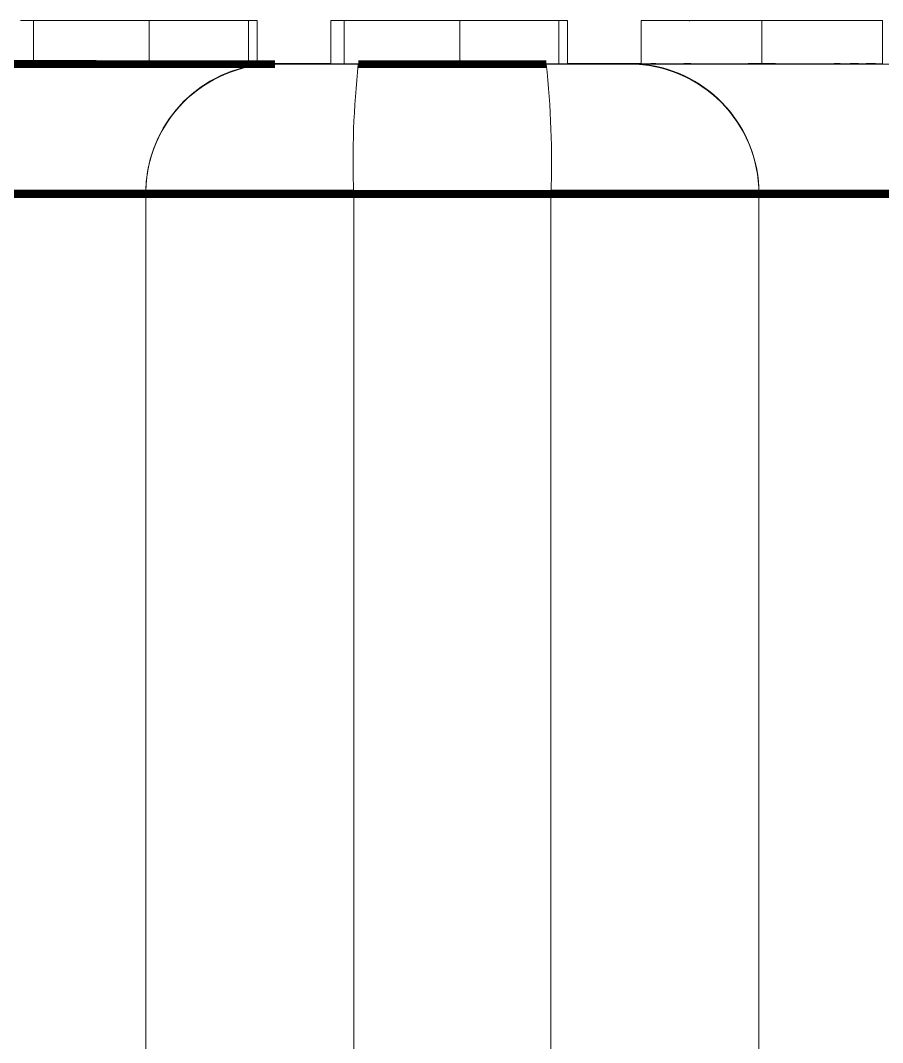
# Model space of a CAD drawing. Header units: millimetres. Extents: x -16985 to -606, y 2122 to 9380.
# Drawn here: x -12842.83 to -12822.92, y 7717.47 to 7741.07 of the extents above; entities that cross this region are included whole.
import ezdxf

# ---------------------------------------------------------------- set-up
doc = ezdxf.new("R2010")
doc.units = ezdxf.units.MM
doc.linetypes.add('K5LT_THIN', pattern=[0])

msp = doc.modelspace()

# ---------------------------------------------------------------- linework, layer by layer
at = {"color": 7, "linetype": 'K5LT_THIN', "lineweight": 18}
for p, q in [((-12838.491, 7741.069), (-12842.828, 7741.069)), ((-12837.359, 7741.069), (-12842.828, 7741.069)), ((-12842.524, 7741.069), (-12842.524, 7740.069)), ((-12842.524, 7741.069), (-12842.52, 7741.069)), ((-12842.517, 7741.069), (-12842.524, 7741.069)), ((-12842.524, 7741.069), (-12842.059, 7741.069)), ((-12842.52, 7741.069), (-12842.513, 7741.069)), ((-12842.497, 7741.069), (-12842.517, 7741.069)), ((-12842.513, 7741.069), (-12842.479, 7741.069)), ((-12842.462, 7741.069), (-12842.497, 7741.069)), ((-12842.479, 7741.069), (-12842.33, 7741.069)), ((-12842.41, 7741.069), (-12842.462, 7741.069)), ((-12842.345, 7741.069), (-12842.41, 7741.069)), ((-12842.262, 7741.069), (-12842.345, 7741.069)), ((-12842.33, 7741.069), (-12842.067, 7741.069)), ((-12842.168, 7741.069), (-12842.262, 7741.069)), ((-12842.114, 7741.069), (-12842.168, 7741.069)), ((-12842.059, 7741.069), (-12842.114, 7741.069)), ((-12842.067, 7741.069), (-12841.71, 7741.069)), ((-12841.93, 7741.069), (-12842.059, 7741.069)), ((-12842.059, 7741.069), (-12840.863, 7741.069)), ((-12841.796, 7741.069), (-12841.93, 7741.069)), ((-12841.502, 7741.069), (-12841.796, 7741.069)), ((-12841.71, 7741.069), (-12841.287, 7741.069)), ((-12841.188, 7741.069), (-12841.502, 7741.069)), ((-12841.41, 7741.069), (-12839.825, 7741.069)), ((-12839.584, 7741.069), (-12841.41, 7741.069)), ((-12841.41, 7741.069), (-12841.407, 7741.069)), ((-12841.407, 7741.069), (-12841.4, 7741.069)), ((-12841.384, 7741.069), (-12841.404, 7741.069)), ((-12841.4, 7741.069), (-12841.369, 7741.069)), ((-12841.351, 7741.069), (-12841.384, 7741.069)), ((-12841.369, 7741.069), (-12841.318, 7741.069)), ((-12841.3, 7741.069), (-12841.351, 7741.069)), ((-12841.318, 7741.069), (-12841.245, 7741.069)), ((-12841.232, 7741.069), (-12841.3, 7741.069)), ((-12841.287, 7741.069), (-12841.059, 7741.069)), ((-12841.245, 7741.069), (-12841.154, 7741.069)), ((-12841.148, 7741.069), (-12841.232, 7741.069)), ((-12841.026, 7741.069), (-12841.188, 7741.069)), ((-12841.154, 7741.069), (-12841.044, 7741.069)), ((-12841.048, 7741.069), (-12841.148, 7741.069)), ((-12841.059, 7741.069), (-12840.824, 7741.069)), ((-12840.937, 7741.069), (-12841.048, 7741.069)), ((-12841.044, 7741.069), (-12840.787, 7741.069)), ((-12840.863, 7741.069), (-12841.026, 7741.069)), ((-12840.789, 7741.069), (-12840.937, 7741.069)), ((-12840.863, 7741.069), (-12838.491, 7741.069)), ((-12840.576, 7741.069), (-12840.863, 7741.069)), ((-12840.824, 7741.069), (-12840.341, 7741.069)), ((-12840.548, 7741.069), (-12840.789, 7741.069)), ((-12840.787, 7741.069), (-12840.647, 7741.069)), ((-12840.647, 7741.069), (-12840.504, 7741.069)), ((-12840.287, 7741.069), (-12840.576, 7741.069)), ((-12840.407, 7741.069), (-12840.548, 7741.069)), ((-12840.504, 7741.069), (-12840.356, 7741.069)), ((-12840.118, 7741.069), (-12840.407, 7741.069)), ((-12840.356, 7741.069), (-12840.205, 7741.069)), ((-12840.341, 7741.069), (-12840.097, 7741.069)), ((-12839.696, 7741.069), (-12840.287, 7741.069)), ((-12840.205, 7741.069), (-12839.898, 7741.069)), ((-12839.972, 7741.069), (-12840.118, 7741.069)), ((-12839.898, 7741.069), (-12839.742, 7741.069)), ((-12837.562, 7741.069), (-12839.852, 7741.069)), ((-12839.852, 7741.069), (-12839.852, 7740.069)), ((-12839.825, 7741.069), (-12837.617, 7741.069)), ((-12839.742, 7741.069), (-12839.584, 7741.069)), ((-12839.396, 7741.069), (-12839.696, 7741.069)), ((-12839.531, 7741.069), (-12839.678, 7741.069)), ((-12837.359, 7741.069), (-12839.584, 7741.069)), ((-12839.584, 7741.069), (-12839.584, 7741.069)), ((-12839.584, 7741.069), (-12839.316, 7741.069)), ((-12839.557, 7741.069), (-12838.683, 7741.069)), ((-12839.241, 7741.069), (-12839.531, 7741.069)), ((-12839.095, 7741.069), (-12839.396, 7741.069)), ((-12839.316, 7741.069), (-12839.045, 7741.069)), ((-12838.954, 7741.069), (-12839.241, 7741.069)), ((-12838.793, 7741.069), (-12839.095, 7741.069)), ((-12839.045, 7741.069), (-12838.487, 7741.069)), ((-12838.672, 7741.069), (-12838.954, 7741.069)), ((-12838.491, 7741.069), (-12838.793, 7741.069)), ((-12838.683, 7741.069), (-12838.112, 7741.069)), ((-12838.396, 7741.069), (-12838.672, 7741.069)), ((-12838.487, 7741.069), (-12838.205, 7741.069)), ((-12838.128, 7741.069), (-12838.396, 7741.069)), ((-12838.205, 7741.069), (-12838.188, 7741.069)), ((-12837.868, 7741.069), (-12838.128, 7741.069)), ((-12838.112, 7741.069), (-12837.833, 7741.069)), ((-12837.742, 7741.069), (-12837.868, 7741.069)), ((-12837.833, 7741.069), (-12837.697, 7741.069)), ((-12837.617, 7741.069), (-12837.742, 7741.069)), ((-12837.562, 7741.069), (-12837.617, 7741.069)), ((-12837.562, 7740.069), (-12837.562, 7741.069)), ((-12837.562, 7741.069), (-12837.562, 7741.069)), ((-12837.359, 7740.069), (-12837.359, 7741.069)), ((-12837.359, 7741.069), (-12837.359, 7741.069)), ((-12835.659, 7741.069), (-12831.322, 7741.069)), ((-12830.191, 7741.069), (-12835.659, 7741.069)), ((-12835.659, 7740.069), (-12835.659, 7741.069)), ((-12835.355, 7741.069), (-12835.355, 7740.069)), ((-12835.355, 7741.069), (-12835.352, 7741.069)), ((-12835.348, 7741.069), (-12835.355, 7741.069)), ((-12835.355, 7741.069), (-12834.89, 7741.069)), ((-12835.352, 7741.069), (-12835.344, 7741.069)), ((-12835.328, 7741.069), (-12835.348, 7741.069)), ((-12835.344, 7741.069), (-12835.31, 7741.069)), ((-12835.293, 7741.069), (-12835.328, 7741.069)), ((-12835.31, 7741.069), (-12835.161, 7741.069)), ((-12835.241, 7741.069), (-12835.293, 7741.069)), ((-12835.176, 7741.069), (-12835.241, 7741.069)), ((-12835.093, 7741.069), (-12835.176, 7741.069)), ((-12835.161, 7741.069), (-12834.898, 7741.069)), ((-12834.999, 7741.069), (-12835.093, 7741.069)), ((-12834.946, 7741.069), (-12834.999, 7741.069)), ((-12834.89, 7741.069), (-12834.946, 7741.069)), ((-12834.898, 7741.069), (-12834.541, 7741.069)), ((-12834.762, 7741.069), (-12834.89, 7741.069)), ((-12834.89, 7741.069), (-12833.694, 7741.069)), ((-12834.627, 7741.069), (-12834.762, 7741.069)), ((-12834.333, 7741.069), (-12834.627, 7741.069)), ((-12834.541, 7741.069), (-12834.118, 7741.069)), ((-12834.019, 7741.069), (-12834.333, 7741.069)), ((-12834.241, 7741.069), (-12832.656, 7741.069)), ((-12834.241, 7741.069), (-12834.238, 7741.069)), ((-12832.415, 7741.069), (-12834.241, 7741.069)), ((-12834.238, 7741.069), (-12834.231, 7741.069)), ((-12834.215, 7741.069), (-12834.236, 7741.069)), ((-12834.231, 7741.069), (-12834.2, 7741.069)), ((-12834.182, 7741.069), (-12834.215, 7741.069)), ((-12834.2, 7741.069), (-12834.149, 7741.069)), ((-12834.132, 7741.069), (-12834.182, 7741.069)), ((-12834.149, 7741.069), (-12834.076, 7741.069)), ((-12834.063, 7741.069), (-12834.132, 7741.069)), ((-12834.118, 7741.069), (-12833.89, 7741.069)), ((-12834.076, 7741.069), (-12833.985, 7741.069)), ((-12833.979, 7741.069), (-12834.063, 7741.069)), ((-12833.858, 7741.069), (-12834.019, 7741.069)), ((-12833.985, 7741.069), (-12833.875, 7741.069)), ((-12833.879, 7741.069), (-12833.979, 7741.069)), ((-12833.89, 7741.069), (-12833.655, 7741.069)), ((-12833.768, 7741.069), (-12833.879, 7741.069)), ((-12833.875, 7741.069), (-12833.618, 7741.069)), ((-12833.694, 7741.069), (-12833.858, 7741.069)), ((-12833.62, 7741.069), (-12833.768, 7741.069)), ((-12833.407, 7741.069), (-12833.694, 7741.069)), ((-12833.694, 7741.069), (-12831.322, 7741.069)), ((-12833.655, 7741.069), (-12833.172, 7741.069)), ((-12833.38, 7741.069), (-12833.62, 7741.069)), ((-12833.618, 7741.069), (-12833.478, 7741.069)), ((-12833.478, 7741.069), (-12833.335, 7741.069)), ((-12833.118, 7741.069), (-12833.407, 7741.069)), ((-12833.239, 7741.069), (-12833.38, 7741.069)), ((-12833.335, 7741.069), (-12833.187, 7741.069)), ((-12832.949, 7741.069), (-12833.239, 7741.069)), ((-12833.187, 7741.069), (-12833.036, 7741.069)), ((-12833.172, 7741.069), (-12832.928, 7741.069)), ((-12832.527, 7741.069), (-12833.118, 7741.069)), ((-12833.036, 7741.069), (-12832.73, 7741.069)), ((-12832.803, 7741.069), (-12832.949, 7741.069)), ((-12832.73, 7741.069), (-12832.573, 7741.069)), ((-12832.683, 7740.069), (-12832.683, 7741.069)), ((-12830.393, 7741.069), (-12832.683, 7741.069)), ((-12832.656, 7741.069), (-12830.449, 7741.069)), ((-12832.573, 7741.069), (-12832.415, 7741.069)), ((-12832.227, 7741.069), (-12832.527, 7741.069)), ((-12832.363, 7741.069), (-12832.509, 7741.069)), ((-12832.415, 7741.069), (-12832.147, 7741.069)), ((-12830.191, 7741.069), (-12832.415, 7741.069)), ((-12832.415, 7741.069), (-12832.415, 7741.069)), ((-12832.388, 7741.069), (-12831.514, 7741.069)), ((-12832.072, 7741.069), (-12832.363, 7741.069)), ((-12831.926, 7741.069), (-12832.227, 7741.069)), ((-12832.147, 7741.069), (-12831.876, 7741.069)), ((-12831.785, 7741.069), (-12832.072, 7741.069)), ((-12831.624, 7741.069), (-12831.926, 7741.069)), ((-12831.876, 7741.069), (-12831.319, 7741.069)), ((-12831.503, 7741.069), (-12831.785, 7741.069)), ((-12831.322, 7741.069), (-12831.624, 7741.069)), ((-12831.514, 7741.069), (-12830.944, 7741.069)), ((-12831.227, 7741.069), (-12831.503, 7741.069)), ((-12831.319, 7741.069), (-12831.036, 7741.069)), ((-12830.959, 7741.069), (-12831.227, 7741.069)), ((-12831.036, 7741.069), (-12831.019, 7741.069)), ((-12830.699, 7741.069), (-12830.959, 7741.069)), ((-12830.944, 7741.069), (-12830.664, 7741.069)), ((-12830.573, 7741.069), (-12830.699, 7741.069)), ((-12830.664, 7741.069), (-12830.528, 7741.069)), ((-12830.449, 7741.069), (-12830.573, 7741.069)), ((-12830.393, 7741.069), (-12830.449, 7741.069)), ((-12830.393, 7741.069), (-12830.393, 7741.069)), ((-12830.393, 7741.069), (-12830.393, 7740.069)), ((-12830.191, 7741.069), (-12830.191, 7741.069)), ((-12830.191, 7740.069), (-12830.191, 7741.069)), ((-12828.49, 7741.069), (-12828.484, 7741.069)), ((-12828.484, 7741.069), (-12828.49, 7741.069)), ((-12828.49, 7740.069), (-12828.49, 7741.069)), ((-12828.484, 7741.069), (-12828.469, 7741.069)), ((-12828.47, 7741.069), (-12828.484, 7741.069)), ((-12828.442, 7741.069), (-12828.47, 7741.069)), ((-12828.469, 7741.069), (-12828.397, 7741.069)), ((-12828.4, 7741.069), (-12828.442, 7741.069)), ((-12828.26, 7741.069), (-12828.4, 7741.069)), ((-12828.397, 7741.069), (-12828.337, 7741.069)), ((-12828.337, 7741.069), (-12828.254, 7741.069)), ((-12828.156, 7741.069), (-12828.26, 7741.069)), ((-12828.254, 7741.069), (-12828.149, 7741.069)), ((-12827.851, 7741.069), (-12828.156, 7741.069)), ((-12828.149, 7741.069), (-12827.843, 7741.069)), ((-12827.637, 7741.069), (-12827.851, 7741.069)), ((-12827.843, 7741.069), (-12827.632, 7741.069)), ((-12827.383, 7741.069), (-12827.637, 7741.069)), ((-12827.632, 7741.069), (-12827.085, 7741.069)), ((-12827.088, 7741.069), (-12827.383, 7741.069)), ((-12827.376, 7741.069), (-12827.376, 7741.05)), ((-12827.376, 7741.069), (-12827.373, 7741.069)), ((-12827.373, 7741.069), (-12827.365, 7741.069)), ((-12827.365, 7741.069), (-12827.373, 7741.069)), ((-12827.293, 7741.069), (-12827.365, 7741.069)), ((-12827.365, 7741.069), (-12827.327, 7741.069)), ((-12827.327, 7741.069), (-12827.238, 7741.069)), ((-12827.239, 7741.069), (-12827.293, 7741.069)), ((-12827.227, 7741.069), (-12827.239, 7741.069)), ((-12827.238, 7741.069), (-12827.161, 7741.069)), ((-12827.11, 7741.069), (-12827.162, 7741.069)), ((-12827.161, 7741.069), (-12827.111, 7741.069)), ((-12827.111, 7741.069), (-12827.055, 7741.069)), ((-12826.763, 7741.069), (-12827.088, 7741.069)), ((-12827.085, 7741.069), (-12826.417, 7741.069)), ((-12827.055, 7741.069), (-12827.055, 7741.069)), ((-12827.055, 7741.069), (-12827.01, 7741.069)), ((-12825.705, 7741.069), (-12827.055, 7741.069)), ((-12827.05, 7741.069), (-12825.705, 7741.069)), ((-12827.01, 7741.069), (-12826.96, 7741.069)), ((-12826.96, 7741.069), (-12826.84, 7741.069)), ((-12826.832, 7741.069), (-12826.952, 7741.069)), ((-12826.84, 7741.069), (-12826.694, 7741.069)), ((-12826.686, 7741.069), (-12826.832, 7741.069)), ((-12826.419, 7741.069), (-12826.763, 7741.069)), ((-12826.694, 7741.069), (-12826.523, 7741.069)), ((-12826.517, 7741.069), (-12826.686, 7741.069)), ((-12826.523, 7741.069), (-12826.331, 7741.069)), ((-12826.125, 7741.069), (-12826.517, 7741.069)), ((-12826.064, 7741.069), (-12826.419, 7741.069)), ((-12826.417, 7741.069), (-12826.063, 7741.069)), ((-12826.331, 7741.069), (-12825.918, 7741.069)), ((-12825.917, 7741.069), (-12826.125, 7741.069)), ((-12825.885, 7741.069), (-12826.064, 7741.069)), ((-12826.063, 7741.069), (-12825.885, 7741.069)), ((-12825.918, 7741.069), (-12825.812, 7741.069)), ((-12825.705, 7741.069), (-12825.885, 7741.069)), ((-12825.885, 7741.069), (-12825.885, 7741.069)), ((-12825.812, 7741.069), (-12825.705, 7741.069)), ((-12825.705, 7741.069), (-12825.705, 7740.069)), ((-12825.526, 7741.069), (-12825.705, 7741.069)), ((-12825.705, 7741.069), (-12825.598, 7741.069)), ((-12825.705, 7741.069), (-12825.705, 7741.069)), ((-12824.345, 7741.069), (-12825.705, 7741.069)), ((-12825.705, 7741.069), (-12824.351, 7741.069)), ((-12825.598, 7741.069), (-12825.49, 7741.069)), ((-12825.347, 7741.069), (-12825.526, 7741.069)), ((-12825.526, 7741.069), (-12825.347, 7741.069)), ((-12825.493, 7741.069), (-12825.493, 7741.069)), ((-12825.282, 7741.069), (-12825.493, 7741.069)), ((-12825.49, 7741.069), (-12824.877, 7741.069)), ((-12824.993, 7741.069), (-12825.347, 7741.069)), ((-12825.347, 7741.069), (-12824.992, 7741.069)), ((-12824.718, 7741.069), (-12825.282, 7741.069)), ((-12824.648, 7741.069), (-12824.993, 7741.069)), ((-12824.992, 7741.069), (-12824.648, 7741.069)), ((-12824.877, 7741.069), (-12824.56, 7741.069)), ((-12824.572, 7741.069), (-12824.718, 7741.069)), ((-12824.029, 7741.069), (-12824.648, 7741.069)), ((-12824.648, 7741.069), (-12824.324, 7741.069)), ((-12824.449, 7741.069), (-12824.572, 7741.069)), ((-12824.56, 7741.069), (-12824.44, 7741.069)), ((-12824.398, 7741.069), (-12824.449, 7741.069)), ((-12824.44, 7741.069), (-12824.391, 7741.069)), ((-12824.351, 7741.069), (-12824.398, 7741.069)), ((-12824.391, 7741.069), (-12824.345, 7741.069)), ((-12824.345, 7741.069), (-12824.288, 7741.069)), ((-12824.345, 7741.069), (-12824.345, 7741.069)), ((-12824.324, 7741.069), (-12824.03, 7741.069)), ((-12824.288, 7741.069), (-12824.237, 7741.069)), ((-12824.22, 7741.069), (-12824.243, 7741.069)), ((-12824.237, 7741.069), (-12824.16, 7741.069)), ((-12824.118, 7741.069), (-12824.169, 7741.069)), ((-12824.16, 7741.069), (-12824.108, 7741.069)), ((-12824.085, 7741.069), (-12824.118, 7741.069)), ((-12824.108, 7741.069), (-12824.077, 7741.069)), ((-12824.063, 7741.069), (-12824.085, 7741.069)), ((-12824.077, 7741.069), (-12824.054, 7741.069)), ((-12824.038, 7741.069), (-12824.063, 7741.069)), ((-12824.054, 7741.069), (-12824.043, 7741.069)), ((-12824.043, 7741.069), (-12824.036, 7741.069)), ((-12824.036, 7741.069), (-12824.035, 7741.069)), ((-12824.03, 7741.069), (-12823.393, 7741.069)), ((-12823.773, 7741.069), (-12824.029, 7741.069)), ((-12823.392, 7741.069), (-12823.773, 7741.069)), ((-12823.393, 7741.069), (-12823.153, 7741.069)), ((-12823.257, 7741.069), (-12823.392, 7741.069)), ((-12823.073, 7741.069), (-12823.257, 7741.069)), ((-12823.153, 7741.069), (-12823.012, 7741.069)), ((-12823.012, 7741.069), (-12823.073, 7741.069)), ((-12822.941, 7741.069), (-12823.012, 7741.069)), ((-12823.012, 7741.069), (-12822.97, 7741.069)), ((-12822.97, 7741.069), (-12822.942, 7741.069)), ((-12822.942, 7741.069), (-12822.927, 7741.069)), ((-12822.927, 7741.069), (-12822.941, 7741.069)), ((-12822.921, 7741.069), (-12822.927, 7741.069)), ((-12822.927, 7741.069), (-12822.921, 7741.069)), ((-12822.921, 7740.069), (-12822.921, 7741.069)), ((-12842.111, 7740.063), (-12843.621, 7740.063)), ((-12842.828, 7740.069), (-12842.524, 7740.069)), ((-12842.432, 7740.069), (-12842.527, 7740.069)), ((-12842.497, 7740.069), (-12842.517, 7740.069)), ((-12842.462, 7740.069), (-12842.497, 7740.069)), ((-12842.479, 7740.069), (-12842.33, 7740.069)), ((-12842.33, 7740.069), (-12842.067, 7740.069)), ((-12842.113, 7740.069), (-12841.649, 7740.069)), ((-12840.738, 7740.062), (-12842.111, 7740.063)), ((-12842.067, 7740.069), (-12841.71, 7740.069)), ((-12841.608, 7740.069), (-12842.059, 7740.069)), ((-12841.93, 7740.069), (-12842.059, 7740.069)), ((-12841.796, 7740.069), (-12841.93, 7740.069)), ((-12841.608, 7740.069), (-12841.796, 7740.069)), ((-12841.71, 7740.069), (-12841.287, 7740.069)), ((-12839.825, 7740.069), (-12841.356, 7740.069)), ((-12841.3, 7740.069), (-12841.321, 7740.069)), ((-12841.287, 7740.069), (-12840.824, 7740.069)), ((-12841.148, 7740.069), (-12841.232, 7740.069)), ((-12840.937, 7740.069), (-12841.148, 7740.069)), ((-12840.948, 7740.069), (-12840.787, 7740.069)), ((-12840.685, 7740.069), (-12840.937, 7740.069)), ((-12840.863, 7740.069), (-12840.811, 7740.069)), ((-12840.824, 7740.069), (-12840.341, 7740.069)), ((-12840.787, 7740.069), (-12840.649, 7740.069)), ((-12839.537, 7740.062), (-12840.738, 7740.062)), ((-12840.407, 7740.069), (-12840.685, 7740.069)), ((-12840.118, 7740.069), (-12840.407, 7740.069)), ((-12840.341, 7740.069), (-12840.097, 7740.069)), ((-12840.328, 7740.069), (-12840.118, 7740.069)), ((-12840.29, 7740.069), (-12839.852, 7740.069)), ((-12839.605, 7740.069), (-12840.288, 7740.069)), ((-12839.696, 7740.069), (-12840.287, 7740.069)), ((-12840.219, 7740.069), (-12839.584, 7740.069)), ((-12839.972, 7740.069), (-12840.118, 7740.069)), ((-12840.118, 7740.069), (-12839.854, 7740.069)), ((-12840.097, 7740.069), (-12839.852, 7740.069)), ((-12839.854, 7740.069), (-12839.584, 7740.069)), ((-12839.852, 7740.069), (-12837.562, 7740.069)), ((-12839.852, 7740.069), (-12839.557, 7740.069)), ((-12838.672, 7740.069), (-12839.825, 7740.069)), ((-12839.825, 7740.069), (-12839.037, 7740.069)), ((-12839.678, 7740.069), (-12839.825, 7740.069)), ((-12839.584, 7740.069), (-12839.696, 7740.069)), ((-12839.531, 7740.069), (-12839.678, 7740.069)), ((-12839.584, 7740.069), (-12839.12, 7740.069)), ((-12839.584, 7740.069), (-12839.316, 7740.069)), ((-12839.557, 7740.069), (-12838.683, 7740.069)), ((-12838.537, 7740.062), (-12839.537, 7740.062)), ((-12839.241, 7740.069), (-12839.531, 7740.069)), ((-12839.316, 7740.069), (-12839.045, 7740.069)), ((-12838.954, 7740.069), (-12839.241, 7740.069)), ((-12838.672, 7740.069), (-12838.954, 7740.069)), ((-12838.683, 7740.069), (-12838.112, 7740.069)), ((-12837.76, 7740.062), (-12838.537, 7740.062)), ((-12838.128, 7740.069), (-12838.396, 7740.069)), ((-12838.357, 7740.069), (-12838.205, 7740.069)), ((-12838.352, 7740.069), (-12837.359, 7740.069)), ((-12837.617, 7740.069), (-12838.262, 7740.069)), ((-12838.205, 7740.069), (-12837.923, 7740.069)), ((-12837.617, 7740.069), (-12838.148, 7740.069)), ((-12837.868, 7740.069), (-12838.128, 7740.069)), ((-12838.112, 7740.069), (-12837.833, 7740.069)), ((-12837.923, 7740.069), (-12837.617, 7740.069)), ((-12837.617, 7740.069), (-12837.868, 7740.069)), ((-12837.833, 7740.069), (-12837.697, 7740.069)), ((-12837.226, 7740.062), (-12837.76, 7740.062)), ((-12837.562, 7740.069), (-12837.617, 7740.069)), ((-12837.562, 7740.069), (-12837.617, 7740.069)), ((-12837.359, 7740.069), (-12837.562, 7740.069)), ((-12837.359, 7740.069), (-12837.562, 7740.069)), ((-12837.402, 7740.073), (-12836.946, 7740.073)), ((-12837.359, 7740.073), (-12837.225, 7740.073)), ((-12836.947, 7740.062), (-12837.226, 7740.062)), ((-12837.225, 7740.073), (-12836.946, 7740.073)), ((-12835.026, 7740.061), (-12836.947, 7740.062)), ((-12836.756, 7740.062), (-12836.947, 7740.062)), ((-12836.946, 7740.073), (-12835.676, 7740.073)), ((-12836.946, 7740.073), (-12836.755, 7740.073)), ((-12836.332, 7740.062), (-12836.756, 7740.062)), ((-12836.755, 7740.073), (-12836.331, 7740.073)), ((-12835.729, 7740.062), (-12836.332, 7740.062)), ((-12836.331, 7740.073), (-12835.728, 7740.073)), ((-12835.026, 7740.061), (-12835.729, 7740.062)), ((-12835.728, 7740.073), (-12835.659, 7740.073)), ((-12835.659, 7740.069), (-12835.355, 7740.069)), ((-12835.659, 7740.069), (-12835.355, 7740.069)), ((-12835.298, 7740.069), (-12835.355, 7740.069)), ((-12835.328, 7740.069), (-12835.348, 7740.069)), ((-12835.293, 7740.069), (-12835.328, 7740.069)), ((-12835.31, 7740.069), (-12835.161, 7740.069)), ((-12835.161, 7740.069), (-12834.898, 7740.069)), ((-12830.683, 7740.061), (-12835.026, 7740.061)), ((-12834.944, 7740.069), (-12834.48, 7740.069)), ((-12834.898, 7740.069), (-12834.541, 7740.069)), ((-12834.762, 7740.069), (-12834.89, 7740.069)), ((-12834.55, 7740.069), (-12834.89, 7740.069)), ((-12834.627, 7740.069), (-12834.762, 7740.069)), ((-12834.439, 7740.069), (-12834.627, 7740.069)), ((-12834.541, 7740.069), (-12834.118, 7740.069)), ((-12832.656, 7740.069), (-12834.187, 7740.069)), ((-12834.132, 7740.069), (-12834.152, 7740.069)), ((-12834.118, 7740.069), (-12833.655, 7740.069)), ((-12833.979, 7740.069), (-12834.063, 7740.069)), ((-12833.768, 7740.069), (-12833.979, 7740.069)), ((-12833.779, 7740.069), (-12833.618, 7740.069)), ((-12833.516, 7740.069), (-12833.768, 7740.069)), ((-12833.694, 7740.069), (-12833.642, 7740.069)), ((-12833.666, 7740.069), (-12833.447, 7740.069)), ((-12833.655, 7740.069), (-12833.172, 7740.069)), ((-12833.618, 7740.069), (-12833.48, 7740.069)), ((-12833.239, 7740.069), (-12833.516, 7740.069)), ((-12832.949, 7740.069), (-12833.239, 7740.069)), ((-12833.172, 7740.069), (-12832.928, 7740.069)), ((-12833.159, 7740.069), (-12832.949, 7740.069)), ((-12833.121, 7740.069), (-12832.683, 7740.069)), ((-12833.121, 7740.069), (-12832.415, 7740.069)), ((-12832.527, 7740.069), (-12833.118, 7740.069)), ((-12832.415, 7740.069), (-12833.094, 7740.069)), ((-12832.803, 7740.069), (-12832.949, 7740.069)), ((-12832.949, 7740.069), (-12832.685, 7740.069)), ((-12832.928, 7740.069), (-12832.683, 7740.069)), ((-12832.685, 7740.069), (-12832.415, 7740.069)), ((-12832.683, 7740.069), (-12830.393, 7740.069)), ((-12832.683, 7740.069), (-12832.388, 7740.069)), ((-12832.656, 7740.069), (-12831.928, 7740.069)), ((-12831.473, 7740.069), (-12832.656, 7740.069)), ((-12832.509, 7740.069), (-12832.656, 7740.069)), ((-12832.415, 7740.069), (-12832.527, 7740.069)), ((-12832.363, 7740.069), (-12832.509, 7740.069)), ((-12832.415, 7740.069), (-12831.951, 7740.069)), ((-12832.415, 7740.069), (-12832.147, 7740.069)), ((-12832.388, 7740.069), (-12831.514, 7740.069)), ((-12832.072, 7740.069), (-12832.363, 7740.069)), ((-12832.147, 7740.069), (-12831.876, 7740.069)), ((-12831.785, 7740.069), (-12832.072, 7740.069)), ((-12831.503, 7740.069), (-12831.785, 7740.069)), ((-12831.514, 7740.069), (-12830.944, 7740.069)), ((-12830.959, 7740.069), (-12831.227, 7740.069)), ((-12831.188, 7740.069), (-12831.036, 7740.069)), ((-12831.183, 7740.069), (-12830.461, 7740.069)), ((-12830.449, 7740.069), (-12831.093, 7740.069)), ((-12830.449, 7740.069), (-12831.093, 7740.069)), ((-12831.036, 7740.069), (-12830.754, 7740.069)), ((-12830.699, 7740.069), (-12830.959, 7740.069)), ((-12830.944, 7740.069), (-12830.664, 7740.069)), ((-12830.754, 7740.069), (-12830.449, 7740.069)), ((-12830.449, 7740.069), (-12830.699, 7740.069)), ((-12828.762, 7740.062), (-12830.683, 7740.061)), ((-12829.98, 7740.061), (-12830.683, 7740.061)), ((-12830.664, 7740.069), (-12830.528, 7740.069)), ((-12830.393, 7740.069), (-12830.449, 7740.069)), ((-12830.393, 7740.069), (-12830.449, 7740.069)), ((-12830.191, 7740.069), (-12830.393, 7740.069)), ((-12830.393, 7740.069), (-12830.191, 7740.069)), ((-12830.191, 7740.069), (-12830.393, 7740.069)), ((-12830.191, 7740.073), (-12828.761, 7740.073)), ((-12830.191, 7740.073), (-12829.979, 7740.073)), ((-12829.377, 7740.062), (-12829.98, 7740.061)), ((-12829.979, 7740.073), (-12829.376, 7740.073)), ((-12828.953, 7740.062), (-12829.377, 7740.062)), ((-12829.376, 7740.073), (-12828.952, 7740.073)), ((-12828.762, 7740.062), (-12828.953, 7740.062)), ((-12828.952, 7740.073), (-12828.761, 7740.073)), ((-12828.483, 7740.062), (-12828.762, 7740.062)), ((-12828.761, 7740.073), (-12828.49, 7740.073)), ((-12828.761, 7740.073), (-12828.482, 7740.073)), ((-12827.949, 7740.062), (-12828.483, 7740.062)), ((-12828.268, 7740.073), (-12828.151, 7740.073)), ((-12828.254, 7740.069), (-12828.013, 7740.069)), ((-12828.013, 7740.069), (-12827.843, 7740.069)), ((-12827.172, 7740.062), (-12827.949, 7740.062)), ((-12827.843, 7740.069), (-12827.633, 7740.069)), ((-12827.633, 7740.069), (-12827.085, 7740.069)), ((-12827.51, 7740.073), (-12827.376, 7740.073)), ((-12827.346, 7740.069), (-12827.51, 7740.069)), ((-12827.423, 7740.073), (-12827.346, 7740.073)), ((-12826.171, 7740.062), (-12827.172, 7740.062)), ((-12827.085, 7740.069), (-12826.417, 7740.069)), ((-12826.96, 7740.069), (-12826.84, 7740.069)), ((-12826.832, 7740.069), (-12826.952, 7740.069)), ((-12825.705, 7740.069), (-12826.9, 7740.069)), ((-12826.84, 7740.069), (-12826.791, 7740.069)), ((-12826.686, 7740.069), (-12826.832, 7740.069)), ((-12826.517, 7740.069), (-12826.686, 7740.069)), ((-12826.125, 7740.069), (-12826.517, 7740.069)), ((-12826.45, 7740.069), (-12826.279, 7740.069)), ((-12826.417, 7740.069), (-12826.063, 7740.069)), ((-12826.415, 7740.069), (-12826.331, 7740.069)), ((-12824.971, 7740.062), (-12826.171, 7740.062)), ((-12825.705, 7740.069), (-12826.125, 7740.069)), ((-12825.917, 7740.069), (-12826.125, 7740.069)), ((-12825.885, 7740.069), (-12826.064, 7740.069)), ((-12826.063, 7740.069), (-12825.885, 7740.069)), ((-12826.021, 7740.073), (-12825.388, 7740.073)), ((-12826.021, 7740.069), (-12825.705, 7740.069)), ((-12825.975, 7740.073), (-12825.388, 7740.073)), ((-12825.918, 7740.069), (-12825.812, 7740.069)), ((-12825.705, 7740.069), (-12825.885, 7740.069)), ((-12825.885, 7740.069), (-12825.705, 7740.069)), ((-12825.812, 7740.069), (-12825.705, 7740.069)), ((-12825.705, 7740.069), (-12825.311, 7740.069)), ((-12825.388, 7740.069), (-12825.705, 7740.069)), ((-12825.526, 7740.069), (-12825.705, 7740.069)), ((-12825.705, 7740.069), (-12825.598, 7740.069)), ((-12825.598, 7740.069), (-12825.49, 7740.069)), ((-12825.369, 7740.069), (-12825.526, 7740.069)), ((-12825.526, 7740.069), (-12825.347, 7740.069)), ((-12825.49, 7740.069), (-12825.203, 7740.069)), ((-12825.347, 7740.069), (-12824.992, 7740.069)), ((-12824.992, 7740.069), (-12824.648, 7740.069)), ((-12823.598, 7740.062), (-12824.971, 7740.062)), ((-12824.835, 7740.069), (-12824.748, 7740.069)), ((-12824.648, 7740.069), (-12824.324, 7740.069)), ((-12824.324, 7740.069), (-12823.94, 7740.069)), ((-12824.035, 7740.072), (-12823.901, 7740.072)), ((-12823.914, 7740.069), (-12824.029, 7740.069)), ((-12823.94, 7740.069), (-12823.393, 7740.069)), ((-12823.667, 7740.072), (-12823.471, 7740.072)), ((-12822.087, 7740.063), (-12823.598, 7740.062)), ((-12823.393, 7740.069), (-12823.153, 7740.069)), ((-12823.297, 7740.072), (-12823.082, 7740.072)), ((-12823.153, 7740.069), (-12823.257, 7740.069)), ((-12823.153, 7740.069), (-12823.144, 7740.069)), ((-12823.012, 7740.069), (-12822.995, 7740.069)), ((-12839.935, 7737.062), (-12839.936, 7709.276)), ((-12839.934, 7737.062), (-12839.934, 7737.073)), ((-12835.132, 7737.061), (-12835.132, 7709.276)), ((-12830.577, 7709.276), (-12830.577, 7737.061)), ((-12830.576, 7737.061), (-12830.576, 7737.074)), ((-12825.774, 7709.276), (-12825.774, 7737.062)), ((-12825.772, 7737.073), (-12825.772, 7737.062)), ((-12825.64, 7737.073), (-12825.772, 7737.073))]:
    msp.add_line(p, q, dxfattribs=at)
at = {"color": 7, "linetype": 'K5LT_THIN', "const_width": 0.18}
for points in [[(-12836.947, 7740.062), (-12837.226, 7740.062), (-12837.76, 7740.062), (-12838.537, 7740.062), (-12839.537, 7740.062), (-12840.738, 7740.062), (-12842.111, 7740.063), (-12843.621, 7740.063), (-12845.235, 7740.063)], [(-12830.683, 7740.061), (-12831.226, 7740.061), (-12831.769, 7740.061), (-12832.312, 7740.061), (-12832.854, 7740.061), (-12833.397, 7740.061), (-12833.94, 7740.061), (-12834.483, 7740.061), (-12835.026, 7740.061)], [(-12845.963, 7737.062), (-12844.79, 7737.062), (-12843.691, 7737.062), (-12842.693, 7737.062), (-12841.82, 7737.062), (-12841.092, 7737.062), (-12840.527, 7737.062), (-12840.138, 7737.062), (-12839.935, 7737.062)], [(-12839.934, 7737.073), (-12840.137, 7737.073), (-12840.526, 7737.073), (-12841.091, 7737.073), (-12841.819, 7737.073), (-12842.692, 7737.073), (-12843.69, 7737.073), (-12844.789, 7737.073), (-12845.962, 7737.073)], [(-12835.132, 7737.061), (-12836.029, 7737.061), (-12836.89, 7737.061), (-12837.689, 7737.061), (-12838.398, 7737.061), (-12838.994, 7737.061), (-12839.458, 7737.062), (-12839.776, 7737.062), (-12839.935, 7737.062)], [(-12839.934, 7737.073), (-12839.775, 7737.073), (-12839.457, 7737.073), (-12838.993, 7737.074), (-12838.396, 7737.074), (-12837.688, 7737.074), (-12836.889, 7737.074), (-12836.028, 7737.074), (-12835.131, 7737.074)], [(-12830.577, 7737.061), (-12831.146, 7737.061), (-12831.715, 7737.061), (-12832.285, 7737.061), (-12832.855, 7737.061), (-12833.424, 7737.061), (-12833.994, 7737.061), (-12834.563, 7737.061), (-12835.132, 7737.061)], [(-12835.132, 7737.061), (-12834.563, 7737.061), (-12833.994, 7737.061), (-12833.424, 7737.061), (-12832.855, 7737.061), (-12832.285, 7737.061), (-12831.715, 7737.061), (-12831.146, 7737.061), (-12830.577, 7737.061)], [(-12825.774, 7737.062), (-12825.933, 7737.062), (-12826.251, 7737.061), (-12826.715, 7737.061), (-12827.312, 7737.061), (-12828.02, 7737.061), (-12828.819, 7737.061), (-12829.68, 7737.061), (-12830.577, 7737.061)], [(-12830.576, 7737.074), (-12829.679, 7737.074), (-12828.818, 7737.074), (-12828.019, 7737.074), (-12827.31, 7737.074), (-12826.714, 7737.073), (-12826.25, 7737.073), (-12825.932, 7737.073), (-12825.772, 7737.073)], [(-12825.774, 7737.062), (-12825.571, 7737.062), (-12825.182, 7737.062), (-12824.617, 7737.062), (-12823.889, 7737.062), (-12823.016, 7737.062), (-12822.018, 7737.062), (-12820.919, 7737.062), (-12819.746, 7737.062)], [(-12819.745, 7737.073), (-12820.918, 7737.073), (-12822.017, 7737.073), (-12823.015, 7737.073), (-12823.888, 7737.073), (-12824.616, 7737.073), (-12825.181, 7737.073), (-12825.57, 7737.073), (-12825.772, 7737.073)]]:
    msp.add_lwpolyline(points, dxfattribs=at)
at = {"color": 7, "linetype": 'K5LT_THIN', "lineweight": 18}
for centre, radius, start, end in [((-12836.941, 7737.067), 2.994, 90.1096, 180.1086), ((-12836.939, 7737.078), 2.996, 99.4552, 180.0964), ((-12836.938, 7737.078), 2.996, 100.0092, 180.0956), ((-12813.961, 7737.81), 21.185, 173.8995, 182.0258), ((-12851.759, 7737.81), 21.195, 357.9745, 6.097), ((-12851.759, 7737.81), 21.195, 357.9745, 6.097), ((-12828.768, 7737.067), 2.994, 359.8908, 89.8897), ((-12828.768, 7737.079), 2.995, 359.8987, 83.7553)]:
    msp.add_arc(centre, radius, start, end, dxfattribs=at)
for points, knots in [([(-12839.852, 7741.069), (-12840.219, 7741.069), (-12840.952, 7741.069), (-12841.883, 7741.069), (-12842.451, 7741.069), (-12842.5, 7741.069), (-12842.524, 7741.069)], [0, 0, 0, 0, 0.280881, 0.560253, 0.779836, 1, 1, 1, 1]), ([(-12832.683, 7741.069), (-12833.05, 7741.069), (-12833.783, 7741.069), (-12834.714, 7741.069), (-12835.282, 7741.069), (-12835.331, 7741.069), (-12835.355, 7741.069)], [0, 0, 0, 0, 0.280881, 0.560253, 0.779836, 1, 1, 1, 1]), ([(-12828.49, 7741.069), (-12828.477, 7741.069), (-12828.449, 7741.069), (-12828.171, 7741.069), (-12827.668, 7741.069), (-12826.923, 7741.069), (-12826.192, 7741.069), (-12825.705, 7741.069)], [0, 0, 0, 0, 0.250986, 0.501338, 0.626584, 0.751623, 1, 1, 1, 1]), ([(-12825.705, 7741.069), (-12826.191, 7741.069), (-12826.92, 7741.069), (-12827.665, 7741.069), (-12828.158, 7741.069), (-12828.449, 7741.069), (-12828.476, 7741.069), (-12828.49, 7741.069)], [0, 0, 0, 0, 0.24836, 0.373433, 0.498712, 0.749046, 1, 1, 1, 1]), ([(-12827.376, 7741.069), (-12827.38, 7741.069), (-12827.387, 7741.069), (-12827.153, 7741.069), (-12827.05, 7741.069)], [0, 0, 0, 0, 0.560899, 1, 1, 1, 1]), ([(-12827.055, 7741.069), (-12827.172, 7741.069), (-12827.382, 7741.069), (-12827.378, 7741.069), (-12827.376, 7741.069)], [0, 0, 0, 0, 0.55897, 1, 1, 1, 1]), ([(-12822.921, 7741.069), (-12822.935, 7741.069), (-12822.962, 7741.069), (-12823.246, 7741.069), (-12823.744, 7741.069), (-12824.489, 7741.069), (-12825.22, 7741.069), (-12825.705, 7741.069)], [0, 0, 0, 0, 0.250973, 0.501312, 0.626577, 0.751651, 1, 1, 1, 1]), ([(-12825.705, 7741.069), (-12825.22, 7741.069), (-12824.49, 7741.069), (-12823.74, 7741.069), (-12823.246, 7741.069), (-12822.961, 7741.069), (-12822.934, 7741.069), (-12822.921, 7741.069)], [0, 0, 0, 0, 0.248439, 0.373475, 0.498732, 0.749055, 1, 1, 1, 1]), ([(-12824.351, 7741.069), (-12824.237, 7741.069), (-12824.034, 7741.069), (-12824.034, 7741.069), (-12824.035, 7741.069)], [0, 0, 0, 0, 0.558838, 1, 1, 1, 1]), ([(-12824.035, 7741.069), (-12824.028, 7741.069), (-12824.015, 7741.069), (-12824.244, 7741.069), (-12824.345, 7741.069)], [0, 0, 0, 0, 0.560855, 1, 1, 1, 1]), ([(-12842.524, 7740.069), (-12842.482, 7740.069), (-12842.398, 7740.069), (-12841.385, 7740.069), (-12840.433, 7740.069), (-12839.852, 7740.069)], [0, 0, 0, 0, 0.280301, 0.56016, 1, 1, 1, 1]), ([(-12835.355, 7740.069), (-12835.313, 7740.069), (-12835.229, 7740.069), (-12834.216, 7740.069), (-12833.264, 7740.069), (-12832.683, 7740.069)], [0, 0, 0, 0, 0.280301, 0.56016, 1, 1, 1, 1]), ([(-12820.474, 7740.063), (-12821.256, 7740.063), (-12822.856, 7740.063), (-12824.992, 7740.062), (-12826.869, 7740.062), (-12828.277, 7740.062), (-12828.603, 7740.062), (-12828.762, 7740.062)], [0, 0, 0, 0, 0.180587, 0.369567, 0.562166, 0.786333, 1, 1, 1, 1]), ([(-12828.49, 7740.069), (-12828.476, 7740.069), (-12828.449, 7740.069), (-12828.158, 7740.069), (-12827.665, 7740.069), (-12826.92, 7740.069), (-12826.191, 7740.069), (-12825.705, 7740.069)], [0, 0, 0, 0, 0.250954, 0.501288, 0.626567, 0.75164, 1, 1, 1, 1]), ([(-12825.705, 7740.069), (-12825.22, 7740.069), (-12824.489, 7740.069), (-12823.744, 7740.069), (-12823.246, 7740.069), (-12822.962, 7740.069), (-12822.935, 7740.069), (-12822.921, 7740.069)], [0, 0, 0, 0, 0.248349, 0.373423, 0.498688, 0.749027, 1, 1, 1, 1]), ([(-12845.963, 7737.062), (-12845.107, 7737.062), (-12843.351, 7737.062), (-12841.466, 7737.062), (-12840.289, 7737.062), (-12840.051, 7737.062), (-12839.935, 7737.062)], [0, 0, 0, 0, 0.273764, 0.561174, 0.785792, 1, 1, 1, 1]), ([(-12839.934, 7737.073), (-12840.102, 7737.073), (-12840.447, 7737.073), (-12842.006, 7737.073), (-12843.913, 7737.073), (-12845.29, 7737.073), (-12845.962, 7737.073)], [0, 0, 0, 0, 0.274005, 0.561474, 0.785995, 1, 1, 1, 1]), ([(-12839.935, 7737.062), (-12839.803, 7737.062), (-12839.53, 7737.061), (-12838.241, 7737.061), (-12836.695, 7737.061), (-12835.642, 7737.061), (-12835.132, 7737.061)], [0, 0, 0, 0, 0.271422, 0.561626, 0.787962, 1, 1, 1, 1]), ([(-12835.131, 7737.074), (-12835.784, 7737.074), (-12837.135, 7737.074), (-12838.687, 7737.074), (-12839.658, 7737.073), (-12839.844, 7737.073), (-12839.934, 7737.073)], [0, 0, 0, 0, 0.271422, 0.561626, 0.787962, 1, 1, 1, 1]), ([(-12830.577, 7737.061), (-12829.924, 7737.061), (-12828.573, 7737.061), (-12827.021, 7737.061), (-12826.05, 7737.061), (-12825.864, 7737.062), (-12825.774, 7737.062)], [0, 0, 0, 0, 0.271422, 0.561626, 0.787962, 1, 1, 1, 1]), ([(-12826.214, 7737.073), (-12826.246, 7737.073), (-12826.455, 7737.073), (-12827.493, 7737.074), (-12829.008, 7737.074), (-12830.065, 7737.074), (-12830.576, 7737.074)], [0, 0, 0, 0, 0.066951, 0.438598, 0.728455, 1, 1, 1, 1]), ([(-12825.774, 7737.062), (-12825.606, 7737.062), (-12825.261, 7737.062), (-12823.702, 7737.062), (-12821.795, 7737.062), (-12820.418, 7737.062), (-12819.746, 7737.062)], [0, 0, 0, 0, 0.274005, 0.561474, 0.785995, 1, 1, 1, 1])]:
    msp.add_open_spline(points, degree=3, knots=knots, dxfattribs=at)

doc.saveas('drawing.dxf')
